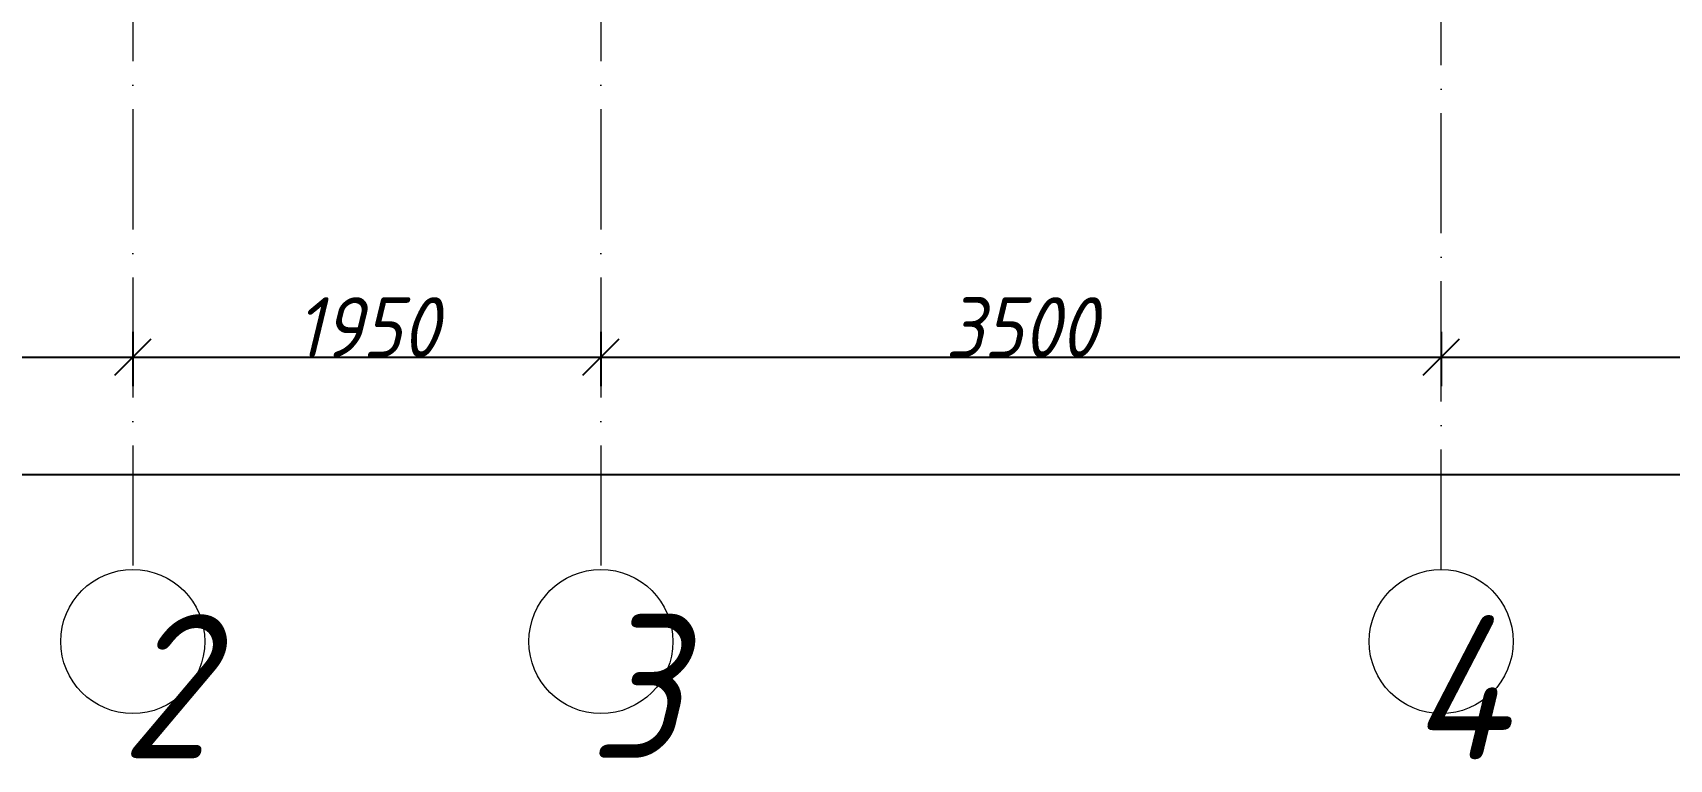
# Model space of a CAD drawing. Header units: millimetres. Extents: x -606178 to 312196, y -19338 to 632709.
# Drawn here: x -141132 to -134315, y 446522 to 449547 of the extents above; entities that cross this region are included whole.
import ezdxf

# ---------------------------------------------------------------- set-up
doc = ezdxf.new("R2010")
doc.units = ezdxf.units.MM
doc.linetypes.add('50_200_ШТРИХ_1Т_ш5_п1_п1_', pattern=[700, 500, -100, 0, -100])
for name, color, linetype, lineweight in [('A-____-____-DIMS', 7, 'Continuous', 9), ('S-GRID-____-IDEN', 7, 'Continuous', 9), ('S-GRID-____-OTLN-1', 7, '50_200_ШТРИХ_1Т_ш5_п1_п1_', 9)]:
    doc.layers.add(name, color=color, linetype=linetype, lineweight=lineweight)
doc.styles.add('ISOCPEUR_I', font='isocpeui.ttf', dxfattribs={"width": 0.9, "height": 2.5})
doc.styles.add('ISOCPEUR_I_9', font='isocpeui.ttf', dxfattribs={"width": 0.9, "height": 250})
doc.dimstyles.new('ISO-2_5_0_9К_БОЛЬШОЙ_ОСИ', dxfattribs={"dimscale": 304.8, "dimtxt": 248.995294, "dimasz": 0.492126, "dimexe": 0.393701, "dimexo": 0, "dimgap": 0, "dimtad": 1, "dimdec": 0, "dimzin": 0, "dimdsep": 46, "dimtxsty": 'ISOCPEUR_I_9', "dimblk1": 'OBLIQUE', "dimblk2": 'OBLIQUE', "dimsah": 1, "dimcen": 0.09, "dimdle": 0.393701, "dimazin": 0, "dimtfac": 1, "dimtdec": 4, "dimtix": 1, "dimtmove": 0, "dimatfit": 3, "dimfxl": 1, "dimtvp": 1, "dimtolj": 1, "dimtzin": 0, "dimarcsym": 2})

# ---------------------------------------------------------------- blocks, each defined once
blk = doc.blocks.new('Ось сетки - Круг_Ø6_00__ISO-2_5_0_9K_-25732049-АР1_План отверстий 1 этажа в осях 1-64_А-ГГ')
at = {"layer": 'S-GRID-____-IDEN'}
blk.add_circle((0, 0), 3, dxfattribs=at)
blk = doc.blocks.new('_Oblique')
at = {"color": 0, "linetype": 'ByBlock', "lineweight": -2}
blk.add_line((-0.5, -0.5), (0.5, 0.5), dxfattribs=at)
blk = doc.blocks.new('*D5060')
at = {"layer": 'A-____-____-DIMS', "color": 0, "lineweight": -2, "transparency": 16777216}
for p, q in [((-143064.9, 448301.8), (-143064.9, 448075.7)), ((-140714.9, 448301.8), (-140714.9, 448075.7)), ((-143184.9, 448195.7), (-140594.9, 448195.7))]:
    blk.add_line(p, q, dxfattribs=at)
at = {"layer": 'Defpoints', "color": 0, "transparency": 16777216}
for p in [(-143064.9, 448301.8), (-140714.9, 448301.8), (-140714.9, 448195.7)]:
    blk.add_point(p, dxfattribs=at)
at = {"layer": 'A-____-____-DIMS', "color": 0, "lineweight": -2, "transparency": 16777216, "xscale": 150, "yscale": 150, "zscale": 150, "rotation": 180}
blk.add_blockref('_Oblique', (-143064.9, 448195.7), dxfattribs=at)
at = {"layer": 'A-____-____-DIMS', "color": 0, "lineweight": -2, "transparency": 16777216, "xscale": 150, "yscale": 150, "zscale": 150}
blk.add_blockref('_Oblique', (-140714.9, 448195.7), dxfattribs=at)
at = {"layer": 'A-____-____-DIMS', "color": 0, "transparency": 16777216, "insert": (-141889.9, 448320.7), "char_height": 250, "width": 758.478, "attachment_point": 5, "style": 'ISOCPEUR_I_9'}
blk.add_mtext('\\A1;2350', dxfattribs=at)
blk = doc.blocks.new('*D5061')
at = {"layer": 'A-____-____-DIMS', "color": 0, "lineweight": -2, "transparency": 16777216}
for p, q in [((-140714.9, 448301.8), (-140714.9, 448075.7)), ((-138764.9, 448301.8), (-138764.9, 448075.7)), ((-140834.9, 448195.7), (-138644.9, 448195.7))]:
    blk.add_line(p, q, dxfattribs=at)
at = {"layer": 'Defpoints', "color": 0, "transparency": 16777216}
for p in [(-140714.9, 448301.8), (-138764.9, 448301.8), (-138764.9, 448195.7)]:
    blk.add_point(p, dxfattribs=at)
at = {"layer": 'A-____-____-DIMS', "color": 0, "lineweight": -2, "transparency": 16777216, "xscale": 150, "yscale": 150, "zscale": 150, "rotation": 180}
blk.add_blockref('_Oblique', (-140714.9, 448195.7), dxfattribs=at)
at = {"layer": 'A-____-____-DIMS', "color": 0, "lineweight": -2, "transparency": 16777216, "xscale": 150, "yscale": 150, "zscale": 150}
blk.add_blockref('_Oblique', (-138764.9, 448195.7), dxfattribs=at)
at = {"layer": 'A-____-____-DIMS', "color": 0, "transparency": 16777216, "insert": (-139739.9, 448320.7), "char_height": 250, "width": 701.018, "attachment_point": 5, "style": 'ISOCPEUR_I_9'}
blk.add_mtext('\\A1;1950', dxfattribs=at)
blk = doc.blocks.new('*D5062')
at = {"layer": 'A-____-____-DIMS', "color": 0, "lineweight": -2, "transparency": 16777216}
for p, q in [((-138764.9, 448301.8), (-138764.9, 448075.7)), ((-135264.9, 448301.8), (-135264.9, 448075.7)), ((-138884.9, 448195.7), (-135144.9, 448195.7))]:
    blk.add_line(p, q, dxfattribs=at)
at = {"layer": 'Defpoints', "color": 0, "transparency": 16777216}
for p in [(-138764.9, 448301.8), (-135264.9, 448301.8), (-135264.9, 448195.7)]:
    blk.add_point(p, dxfattribs=at)
at = {"layer": 'A-____-____-DIMS', "color": 0, "lineweight": -2, "transparency": 16777216, "xscale": 150, "yscale": 150, "zscale": 150, "rotation": 180}
blk.add_blockref('_Oblique', (-138764.9, 448195.7), dxfattribs=at)
at = {"layer": 'A-____-____-DIMS', "color": 0, "lineweight": -2, "transparency": 16777216, "xscale": 150, "yscale": 150, "zscale": 150}
blk.add_blockref('_Oblique', (-135264.9, 448195.7), dxfattribs=at)
at = {"layer": 'A-____-____-DIMS', "color": 0, "transparency": 16777216, "insert": (-137014.9, 448320.7), "char_height": 250, "width": 758.478, "attachment_point": 5, "style": 'ISOCPEUR_I_9'}
blk.add_mtext('\\A1;3500', dxfattribs=at)
blk = doc.blocks.new('*D5063')
at = {"layer": 'A-____-____-DIMS', "color": 0, "lineweight": -2, "transparency": 16777216}
for p, q in [((-135264.9, 448301.8), (-135264.9, 448075.7)), ((-130864.9, 448301.8), (-130864.9, 448075.7)), ((-135384.9, 448195.7), (-130744.9, 448195.7))]:
    blk.add_line(p, q, dxfattribs=at)
at = {"layer": 'Defpoints', "color": 0, "transparency": 16777216}
for p in [(-135264.9, 448301.8), (-130864.9, 448301.8), (-130864.9, 448195.7)]:
    blk.add_point(p, dxfattribs=at)
at = {"layer": 'A-____-____-DIMS', "color": 0, "lineweight": -2, "transparency": 16777216, "xscale": 150, "yscale": 150, "zscale": 150, "rotation": 180}
blk.add_blockref('_Oblique', (-135264.9, 448195.7), dxfattribs=at)
at = {"layer": 'A-____-____-DIMS', "color": 0, "lineweight": -2, "transparency": 16777216, "xscale": 150, "yscale": 150, "zscale": 150}
blk.add_blockref('_Oblique', (-130864.9, 448195.7), dxfattribs=at)
at = {"layer": 'A-____-____-DIMS', "color": 0, "transparency": 16777216, "insert": (-133064.9, 448320.7), "char_height": 250, "width": 804.446, "attachment_point": 5, "style": 'ISOCPEUR_I_9'}
blk.add_mtext('\\A1;4400', dxfattribs=at)
blk = doc.blocks.new('*D5091')
at = {"layer": 'A-____-____-DIMS', "color": 0, "lineweight": -2, "transparency": 16777216}
for p, q in [((-143064.9, 447813.6), (-143064.9, 447587.5)), ((-39564.9, 447813.6), (-39564.9, 447587.5)), ((-143184.9, 447707.5), (-39444.9, 447707.5))]:
    blk.add_line(p, q, dxfattribs=at)
at = {"layer": 'Defpoints', "color": 0, "transparency": 16777216}
for p in [(-143064.9, 447813.6), (-39564.9, 447813.6), (-39564.9, 447707.5)]:
    blk.add_point(p, dxfattribs=at)
at = {"layer": 'A-____-____-DIMS', "color": 0, "lineweight": -2, "transparency": 16777216, "xscale": 150, "yscale": 150, "zscale": 150, "rotation": 180}
blk.add_blockref('_Oblique', (-143064.9, 447707.5), dxfattribs=at)
at = {"layer": 'A-____-____-DIMS', "color": 0, "lineweight": -2, "transparency": 16777216, "xscale": 150, "yscale": 150, "zscale": 150}
blk.add_blockref('_Oblique', (-39564.9, 447707.5), dxfattribs=at)
at = {"layer": 'A-____-____-DIMS', "color": 0, "transparency": 16777216, "insert": (-91314.9, 447832.5), "char_height": 250, "width": 1080.257, "attachment_point": 5, "style": 'ISOCPEUR_I_9'}
blk.add_mtext('\\A1;103500', dxfattribs=at)

msp = doc.modelspace()

# ---------------------------------------------------------------- linework, layer by layer
at = {"layer": 'S-GRID-____-OTLN-1'}
for p, q in [((-135264.891, 447311.6528), (-135264.891, 501675.2188)), ((-140714.891, 458329.2751), (-140714.891, 447311.6528)), ((-138764.891, 458329.2751), (-138764.891, 447311.6528))]:
    msp.add_line(p, q, dxfattribs=at)

# ---------------------------------------------------------------- block references
at = {"layer": 'S-GRID-____-IDEN', "xscale": 99.99999999999993, "yscale": 99.99999999999993, "zscale": 99.99999999999993, "rotation": 180}
for p in [(-140714.891, 447011.6528), (-138764.891, 447011.6528)]:
    msp.add_blockref('Ось сетки - Круг_Ø6_00__ISO-2_5_0_9K_-25732049-АР1_План отверстий 1 этажа в осях 1-64_А-ГГ', p, dxfattribs=at)
at = {"layer": 'S-GRID-____-IDEN', "xscale": 99.99999999999993, "yscale": 99.99999999999993, "zscale": 99.99999999999993}
msp.add_blockref('Ось сетки - Круг_Ø6_00__ISO-2_5_0_9K_-25732049-АР1_План отверстий 1 этажа в осях 1-64_А-ГГ', (-135264.891, 447011.6528), dxfattribs=at)

# ---------------------------------------------------------------- texts
at = {"layer": 'S-GRID-____-IDEN', "char_height": 600, "attachment_point": 1, "style": 'ISOCPEUR_I'}
for s, insert, width in [('\\fISOCPEUR|b0|i1|c204|p34|;\\W.9;2', (-140766.0126, 447125.5865), 202.02525), ('\\fISOCPEUR|b0|i1|c204|p34|;\\W.9;3', (-138816.0126, 447125.5865), 202.02525), ('\\fISOCPEUR|b0|i1|c204|p34|;\\W.9;4', (-135395.5693, 447120.4275), 223.670812)]:
    msp.add_mtext(s, dxfattribs=dict(at, insert=insert, width=width))

# ---------------------------------------------------------------- dimensions: what is measured, and where the dimension line sits
at = {"layer": 'A-____-____-DIMS'}
for base, p1, p2, override, picture, middle in [((-140714.891, 448195.7362), (-143064.891, 448301.8022), (-140714.891, 448301.8022), {"dimpost": '<>', "dimfxl": 2350}, '*D5060', (-141889.891, 448320.7362)), ((-138764.891, 448195.7362), (-140714.891, 448301.8022), (-138764.891, 448301.8022), {"dimpost": '<>', "dimfxl": 1950}, '*D5061', (-139739.891, 448320.7362)), ((-135264.891, 448195.7362), (-138764.891, 448301.8022), (-135264.891, 448301.8022), {"dimpost": '<>', "dimfxl": 3500}, '*D5062', (-137014.891, 448320.7362)), ((-130864.891, 448195.7362), (-135264.891, 448301.8022), (-130864.891, 448301.8022), {"dimpost": '<>', "dimfxl": 4400}, '*D5063', (-133064.891, 448320.7362)), ((-39564.891, 447707.5291), (-143064.891, 447813.5951), (-39564.891, 447813.5951), {"dimpost": '<>', "dimfxl": 103500}, '*D5091', (-91314.891, 447832.5291))]:
    dim = msp.add_linear_dim(base=base, p1=p1, p2=p2, dimstyle='ISO-2_5_0_9К_БОЛЬШОЙ_ОСИ', override=override, dxfattribs=at)
    dim.commit()
    dim.dimension.update_dxf_attribs({"geometry": picture, "text_midpoint": middle})

doc.saveas('drawing.dxf')
